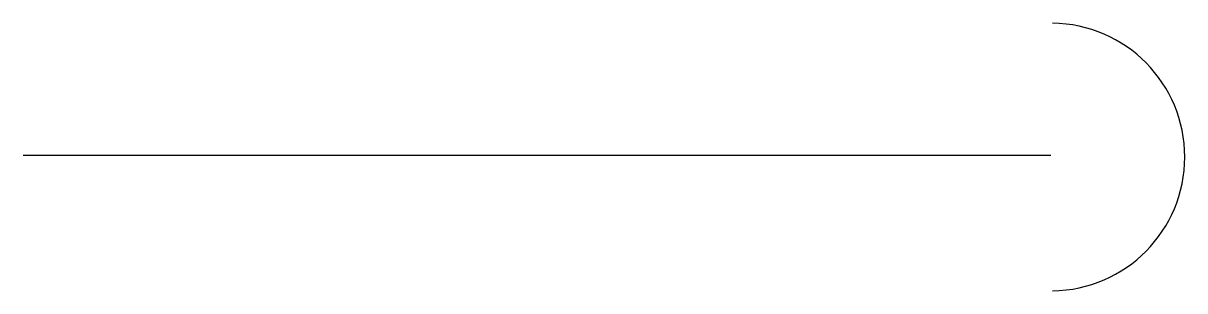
# Model space of a CAD drawing. Header units: feet. Extents: x -0.346 to 0.045, y -0.046 to 0.044.
import ezdxf

# ---------------------------------------------------------------- set-up
doc = ezdxf.new("R2010")
doc.units = ezdxf.units.FT
doc.header["$MEASUREMENT"] = 0

msp = doc.modelspace()

# ---------------------------------------------------------------- linework, layer by layer
msp.add_line((0, 0), (-0.3456, 0))
msp.add_arc((2.736468315124512e-05, -0.0005381123542785645), 0.04500000000000001, 270.6506722222222, 89.34932777777779)

doc.saveas('drawing.dxf')
